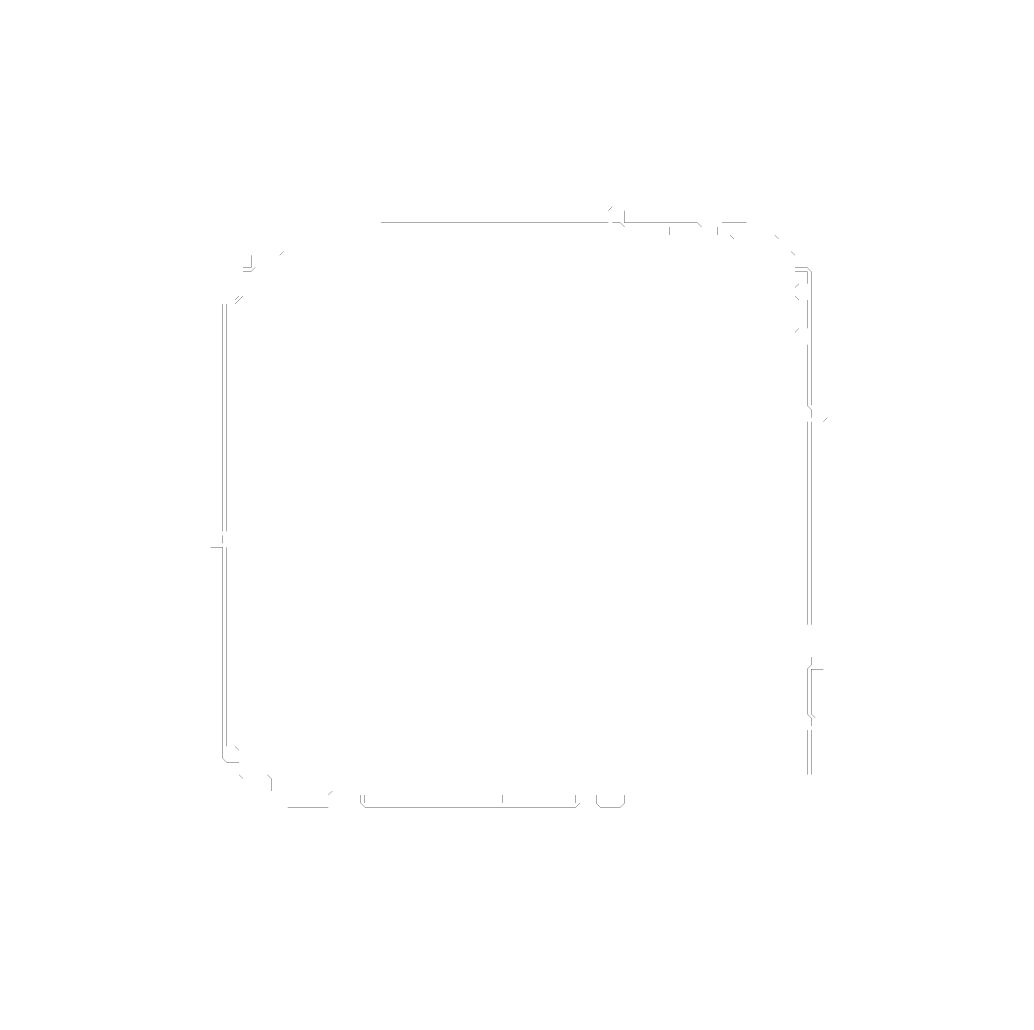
# Model space of a CAD drawing. Header units: metres. Extents: x 135 to 9730, y -4846 to -135.
# Drawn here: x 135 to 4865, y -4846 to -135 of the extents above; entities that cross this region are included whole.
import ezdxf

# ---------------------------------------------------------------- set-up
doc = ezdxf.new("R2010")
doc.units = ezdxf.units.M
doc.layers.add('conductor', color=1, linetype='Continuous')
doc.layers.add('substrate', color=5, linetype='Continuous')

msp = doc.modelspace()

# ---------------------------------------------------------------- linework, layer by layer
at = {"layer": 'conductor', "const_width": 0.5}
msp.add_lwpolyline([(2953.7, -1100.4), (2934.4, -1119.7), (2915.1, -1119.7), (2895.8, -1119.7), (2876.4, -1119.7), (2857.1, -1119.7), (2837.8, -1119.7), (2818.5, -1119.7), (2799.2, -1119.7), (2779.9, -1119.7), (2760.6, -1119.7), (2741.3, -1119.7), (2722, -1119.7), (2702.7, -1119.7), (2683.4, -1119.7), (2664.1, -1119.7), (2644.8, -1119.7), (2625.5, -1119.7), (2606.2, -1119.7), (2586.9, -1119.7), (2567.6, -1119.7), (2548.3, -1119.7), (2529, -1119.7), (2509.7, -1119.7), (2490.3, -1119.7), (2471, -1119.7), (2451.7, -1119.7), (2432.4, -1119.7), (2413.1, -1119.7), (2393.8, -1119.7), (2374.5, -1119.7), (2355.2, -1119.7), (2335.9, -1119.7), (2316.6, -1119.7), (2297.3, -1119.7), (2278, -1119.7), (2258.7, -1119.7), (2239.4, -1119.7), (2220.1, -1119.7), (2200.8, -1119.7), (2181.5, -1119.7), (2162.2, -1119.7), (2142.9, -1119.7), (2123.6, -1119.7), (2104.2, -1119.7), (2084.9, -1119.7), (2065.6, -1119.7), (2046.3, -1119.7), (2027, -1119.7), (2007.7, -1119.7), (1988.4, -1119.7), (1969.1, -1119.7), (1949.8, -1119.7), (1930.5, -1119.7), (1911.2, -1119.7), (1911.2, -1139), (1911.2, -1158.3), (1891.9, -1177.6), (1872.6, -1177.6), (1853.3, -1177.6), (1834, -1177.6), (1814.7, -1177.6), (1795.4, -1177.6), (1776.1, -1177.6), (1756.8, -1177.6), (1737.5, -1177.6), (1718.1, -1177.6), (1698.8, -1177.6), (1679.5, -1177.6), (1660.2, -1177.6), (1640.9, -1177.6), (1621.6, -1177.6), (1602.3, -1177.6), (1583, -1177.6), (1563.7, -1177.6), (1544.4, -1177.6), (1525.1, -1177.6), (1505.8, -1177.6), (1486.5, -1177.6), (1467.2, -1177.6), (1447.9, -1177.6), (1428.6, -1177.6), (1409.3, -1177.6), (1390, -1177.6), (1390, -1196.9), (1390, -1216.2), (1390, -1235.5), (1370.7, -1254.8), (1351.4, -1254.8), (1332, -1254.8), (1312.7, -1254.8), (1293.4, -1254.8), (1274.1, -1254.8), (1254.8, -1254.8), (1254.8, -1274.1), (1254.8, -1293.4), (1254.8, -1312.7), (1235.5, -1332), (1216.2, -1332), (1196.9, -1332), (1196.9, -1351.4), (1196.9, -1370.7), (1196.9, -1390), (1196.9, -1409.3), (1196.9, -1428.6), (1196.9, -1447.9), (1177.6, -1467.2), (1158.3, -1486.5), (1139, -1486.5), (1119.7, -1486.5), (1119.7, -1505.8), (1119.7, -1525.1), (1119.7, -1544.4), (1119.7, -1563.7), (1119.7, -1583), (1119.7, -1602.3), (1119.7, -1621.6), (1119.7, -1640.9), (1119.7, -1660.2), (1119.7, -1679.5), (1119.7, -1698.8), (1119.7, -1718.1), (1119.7, -1737.5), (1119.7, -1756.8), (1119.7, -1776.1), (1119.7, -1795.4), (1119.7, -1814.7), (1119.7, -1834), (1119.7, -1853.3), (1119.7, -1872.6), (1119.7, -1891.9), (1119.7, -1911.2), (1119.7, -1930.5), (1119.7, -1949.8), (1119.7, -1969.1), (1119.7, -1988.4), (1119.7, -2007.7), (1119.7, -2027), (1119.7, -2046.3), (1119.7, -2065.6), (1119.7, -2084.9), (1119.7, -2104.2), (1119.7, -2123.6), (1119.7, -2142.9), (1119.7, -2162.2), (1119.7, -2181.5), (1119.7, -2200.8), (1119.7, -2220.1), (1119.7, -2239.4), (1119.7, -2258.7), (1119.7, -2278), (1119.7, -2297.3), (1119.7, -2316.6), (1119.7, -2335.9), (1119.7, -2355.2), (1119.7, -2374.5), (1119.7, -2393.8), (1119.7, -2413.1), (1119.7, -2432.4), (1119.7, -2451.7), (1119.7, -2471), (1119.7, -2490.3), (1119.7, -2509.7), (1119.7, -2529), (1119.7, -2548.3), (1119.7, -2567.6), (1100.4, -2586.9), (1100.4, -2606.2), (1100.4, -2625.5), (1119.7, -2644.8), (1119.7, -2664.1), (1119.7, -2683.4), (1119.7, -2702.7), (1119.7, -2722), (1119.7, -2741.3), (1119.7, -2760.6), (1119.7, -2779.9), (1119.7, -2799.2), (1119.7, -2818.5), (1119.7, -2837.8), (1119.7, -2857.1), (1119.7, -2876.4), (1119.7, -2895.8), (1119.7, -2915.1), (1119.7, -2934.4), (1119.7, -2953.7), (1119.7, -2973), (1119.7, -2992.3), (1119.7, -3011.6), (1119.7, -3030.9), (1119.7, -3050.2), (1119.7, -3069.5), (1119.7, -3088.8), (1119.7, -3108.1), (1119.7, -3127.4), (1119.7, -3146.7), (1119.7, -3166), (1119.7, -3185.3), (1119.7, -3204.6), (1119.7, -3223.9), (1119.7, -3243.2), (1119.7, -3262.5), (1119.7, -3281.9), (1119.7, -3301.2), (1119.7, -3320.5), (1119.7, -3339.8), (1119.7, -3359.1), (1119.7, -3378.4), (1119.7, -3397.7), (1119.7, -3417), (1119.7, -3436.3), (1119.7, -3455.6), (1119.7, -3474.9), (1119.7, -3494.2), (1119.7, -3513.5), (1119.7, -3532.8), (1119.7, -3552.1), (1119.7, -3571.4), (1119.7, -3590.7), (1139, -3590.7), (1158.3, -3590.7), (1177.6, -3610), (1177.6, -3629.3), (1177.6, -3648.6), (1196.9, -3668), (1196.9, -3687.3), (1196.9, -3706.6), (1196.9, -3725.9), (1216.2, -3725.9), (1235.5, -3725.9), (1254.8, -3725.9), (1274.1, -3725.9), (1293.4, -3725.9), (1312.7, -3725.9), (1332, -3745.2), (1332, -3764.5), (1332, -3783.8), (1332, -3803.1), (1351.4, -3803.1), (1370.7, -3803.1), (1390, -3803.1), (1409.3, -3803.1), (1428.6, -3803.1), (1447.9, -3803.1), (1467.2, -3822.4), (1467.2, -3841.7), (1467.2, -3861), (1486.5, -3861), (1505.8, -3861), (1525.1, -3861), (1544.4, -3861), (1563.7, -3861), (1583, -3861), (1602.3, -3861), (1602.3, -3841.7), (1602.3, -3822.4), (1621.6, -3803.1), (1640.9, -3803.1), (1660.2, -3803.1), (1679.5, -3803.1), (1698.8, -3803.1), (1718.1, -3803.1), (1737.5, -3803.1), (1756.8, -3803.1), (1776.1, -3822.4), (1776.1, -3841.7), (1776.1, -3861), (1795.4, -3861), (1814.7, -3861), (1834, -3861), (1853.3, -3861), (1872.6, -3861), (1891.9, -3861), (1911.2, -3861), (1930.5, -3861), (1949.8, -3861), (1969.1, -3861), (1988.4, -3861), (2007.7, -3861), (2027, -3861), (2046.3, -3861), (2065.6, -3861), (2084.9, -3861), (2104.2, -3861), (2123.6, -3861), (2142.9, -3861), (2162.2, -3861), (2181.5, -3861), (2200.8, -3861), (2200.8, -3841.7), (2200.8, -3822.4), (2220.1, -3803.1), (2239.4, -3803.1), (2258.7, -3803.1), (2278, -3803.1), (2297.3, -3803.1), (2316.6, -3803.1), (2335.9, -3803.1), (2355.2, -3803.1), (2374.5, -3803.1), (2393.8, -3803.1), (2413.1, -3803.1), (2432.4, -3822.4), (2432.4, -3841.7), (2432.4, -3861), (2451.7, -3861), (2471, -3861), (2490.3, -3861), (2509.7, -3861), (2529, -3861), (2548.3, -3861), (2567.6, -3861), (2586.9, -3861), (2606.2, -3861), (2625.5, -3861), (2644.8, -3861), (2664.1, -3861), (2683.4, -3861), (2702.7, -3861), (2722, -3861), (2741.3, -3861), (2760.6, -3861), (2779.9, -3861), (2779.9, -3841.7), (2779.9, -3822.4), (2799.2, -3803.1), (2818.5, -3803.1), (2837.8, -3803.1), (2857.1, -3803.1), (2876.4, -3803.1), (2895.8, -3803.1), (2915.1, -3803.1), (2934.4, -3803.1), (2953.7, -3803.1), (2973, -3803.1), (2992.3, -3803.1), (3011.6, -3803.1), (3030.9, -3803.1), (3050.2, -3803.1), (3069.5, -3803.1), (3088.8, -3803.1), (3108.1, -3803.1), (3127.4, -3803.1), (3146.7, -3803.1), (3166, -3803.1), (3185.3, -3803.1), (3204.6, -3803.1), (3223.9, -3803.1), (3243.2, -3803.1), (3262.5, -3803.1), (3281.9, -3803.1), (3301.2, -3803.1), (3320.5, -3803.1), (3339.8, -3803.1), (3359.1, -3803.1), (3378.4, -3803.1), (3397.7, -3803.1), (3417, -3803.1), (3436.3, -3803.1), (3455.6, -3803.1), (3474.9, -3803.1), (3494.2, -3803.1), (3513.5, -3803.1), (3532.8, -3803.1), (3552.1, -3803.1), (3571.4, -3803.1), (3590.7, -3803.1), (3610, -3803.1), (3629.3, -3803.1), (3648.6, -3803.1), (3668, -3803.1), (3687.3, -3803.1), (3706.6, -3803.1), (3725.9, -3803.1), (3745.2, -3803.1), (3745.2, -3783.8), (3745.2, -3764.5), (3745.2, -3745.2), (3764.5, -3725.9), (3783.8, -3725.9), (3803.1, -3725.9), (3822.4, -3725.9), (3841.7, -3725.9), (3861, -3725.9), (3880.3, -3725.9), (3880.3, -3706.6), (3880.3, -3687.3), (3880.3, -3668), (3880.3, -3648.6), (3880.3, -3629.3), (3880.3, -3610), (3880.3, -3590.7), (3880.3, -3571.4), (3880.3, -3552.1), (3880.3, -3532.8), (3880.3, -3513.5), (3899.6, -3494.2), (3899.6, -3474.9), (3899.6, -3455.6), (3880.3, -3436.3), (3880.3, -3417), (3880.3, -3397.7), (3880.3, -3378.4), (3880.3, -3359.1), (3880.3, -3339.8), (3880.3, -3320.5), (3880.3, -3301.2), (3880.3, -3281.9), (3880.3, -3262.5), (3880.3, -3243.2), (3880.3, -3223.9), (3899.6, -3204.6), (3899.6, -3185.3), (3899.6, -3166), (3918.9, -3146.7), (3938.2, -3146.7), (3957.5, -3146.7), (3957.5, -3127.4), (3957.5, -3108.1), (3957.5, -3088.8), (3957.5, -3069.5), (3957.5, -3050.2), (3957.5, -3030.9), (3938.2, -3030.9), (3918.9, -3030.9), (3899.6, -3030.9), (3880.3, -3011.6), (3880.3, -2992.3), (3880.3, -2973), (3880.3, -2953.7), (3880.3, -2934.4), (3880.3, -2915.1), (3880.3, -2895.8), (3880.3, -2876.4), (3880.3, -2857.1), (3880.3, -2837.8), (3880.3, -2818.5), (3880.3, -2799.2), (3880.3, -2779.9), (3880.3, -2760.6), (3880.3, -2741.3), (3880.3, -2722), (3880.3, -2702.7), (3880.3, -2683.4), (3880.3, -2664.1), (3880.3, -2644.8), (3880.3, -2625.5), (3880.3, -2606.2), (3880.3, -2586.9), (3880.3, -2567.6), (3880.3, -2548.3), (3880.3, -2529), (3880.3, -2509.7), (3880.3, -2490.3), (3880.3, -2471), (3880.3, -2451.7), (3880.3, -2432.4), (3880.3, -2413.1), (3880.3, -2393.8), (3880.3, -2374.5), (3880.3, -2355.2), (3880.3, -2335.9), (3880.3, -2316.6), (3880.3, -2297.3), (3880.3, -2278), (3880.3, -2258.7), (3880.3, -2239.4), (3880.3, -2220.1), (3880.3, -2200.8), (3880.3, -2181.5), (3880.3, -2162.2), (3880.3, -2142.9), (3880.3, -2123.6), (3880.3, -2104.2), (3880.3, -2084.9), (3880.3, -2065.6), (3880.3, -2046.3), (3899.6, -2027), (3899.6, -2007.7), (3899.6, -1988.4), (3880.3, -1969.1), (3880.3, -1949.8), (3880.3, -1930.5), (3880.3, -1911.2), (3880.3, -1891.9), (3880.3, -1872.6), (3880.3, -1853.3), (3880.3, -1834), (3880.3, -1814.7), (3880.3, -1795.4), (3880.3, -1776.1), (3880.3, -1756.8), (3880.3, -1737.5), (3880.3, -1718.1), (3880.3, -1698.8), (3880.3, -1679.5), (3861, -1679.5), (3841.7, -1679.5), (3822.4, -1660.2), (3822.4, -1640.9), (3822.4, -1621.6), (3841.7, -1602.3), (3861, -1602.3), (3880.3, -1602.3), (3880.3, -1583), (3880.3, -1563.7), (3880.3, -1544.4), (3880.3, -1525.1), (3880.3, -1505.8), (3880.3, -1486.5), (3880.3, -1467.2), (3861, -1467.2), (3841.7, -1467.2), (3822.4, -1447.9), (3822.4, -1428.6), (3822.4, -1409.3), (3841.7, -1390), (3861, -1390), (3880.3, -1390), (3880.3, -1370.7), (3880.3, -1351.4), (3880.3, -1332), (3861, -1332), (3841.7, -1332), (3822.4, -1332), (3803.1, -1312.7), (3803.1, -1293.4), (3803.1, -1274.1), (3803.1, -1254.8), (3783.8, -1254.8), (3764.5, -1254.8), (3745.2, -1254.8), (3725.9, -1235.5), (3725.9, -1216.2), (3725.9, -1196.9), (3725.9, -1177.6), (3706.6, -1177.6), (3687.3, -1177.6), (3668, -1177.6), (3648.6, -1177.6), (3629.3, -1177.6), (3610, -1177.6), (3590.7, -1177.6), (3571.4, -1177.6), (3552.1, -1177.6), (3532.8, -1177.6), (3513.5, -1158.3), (3513.5, -1139), (3513.5, -1119.7), (3494.2, -1119.7), (3474.9, -1119.7), (3474.9, -1139), (3474.9, -1158.3), (3455.6, -1177.6), (3436.3, -1177.6), (3417, -1177.6), (3397.7, -1177.6), (3378.4, -1177.6), (3359.1, -1177.6), (3339.8, -1177.6), (3320.5, -1177.6), (3301.2, -1177.6), (3281.9, -1177.6), (3262.5, -1177.6), (3243.2, -1177.6), (3223.9, -1158.3), (3223.9, -1139), (3223.9, -1119.7), (3204.6, -1119.7), (3185.3, -1119.7), (3166, -1119.7), (3146.7, -1119.7), (3127.4, -1119.7), (3108.1, -1119.7), (3088.8, -1119.7), (3069.5, -1119.7), (3050.2, -1119.7), (3030.9, -1119.7), (3011.6, -1119.7), (2992.3, -1100.4), (2973, -1100.4)], close=True, dxfattribs=at)
at = {"layer": 'substrate', "const_width": 0.5}
for points in [[(135.1, -135.1), (135.1, -154.4), (135.1, -173.7), (135.1, -193.1), (135.1, -212.4), (135.1, -231.7), (135.1, -251), (135.1, -270.3), (135.1, -289.6), (135.1, -308.9), (135.1, -328.2), (135.1, -347.5), (135.1, -366.8), (135.1, -386.1), (135.1, -405.4), (135.1, -424.7), (135.1, -444), (135.1, -463.3), (135.1, -482.6), (135.1, -501.9), (135.1, -521.2), (135.1, -540.5), (135.1, -559.8), (135.1, -579.2), (135.1, -598.5), (135.1, -617.8), (135.1, -637.1), (135.1, -656.4), (135.1, -675.7), (135.1, -695), (135.1, -714.3), (135.1, -733.6), (135.1, -752.9), (135.1, -772.2), (135.1, -791.5), (135.1, -810.8), (135.1, -830.1), (135.1, -849.4), (135.1, -868.7), (135.1, -888), (135.1, -907.3), (135.1, -926.6), (135.1, -945.9), (135.1, -965.3), (135.1, -984.6), (135.1, -1003.9), (135.1, -1023.2), (135.1, -1042.5), (135.1, -1061.8), (135.1, -1081.1), (135.1, -1100.4), (135.1, -1119.7), (135.1, -1139), (135.1, -1158.3), (135.1, -1177.6), (135.1, -1196.9), (135.1, -1216.2), (135.1, -1235.5), (135.1, -1254.8), (135.1, -1274.1), (135.1, -1293.4), (135.1, -1312.7), (135.1, -1332), (135.1, -1351.4), (135.1, -1370.7), (135.1, -1390), (135.1, -1409.3), (135.1, -1428.6), (135.1, -1447.9), (135.1, -1467.2), (135.1, -1486.5), (135.1, -1505.8), (135.1, -1525.1), (135.1, -1544.4), (135.1, -1563.7), (135.1, -1583), (135.1, -1602.3), (135.1, -1621.6), (135.1, -1640.9), (135.1, -1660.2), (135.1, -1679.5), (135.1, -1698.8), (135.1, -1718.1), (135.1, -1737.5), (135.1, -1756.8), (135.1, -1776.1), (135.1, -1795.4), (135.1, -1814.7), (135.1, -1834), (135.1, -1853.3), (135.1, -1872.6), (135.1, -1891.9), (135.1, -1911.2), (135.1, -1930.5), (135.1, -1949.8), (135.1, -1969.1), (135.1, -1988.4), (135.1, -2007.7), (135.1, -2027), (135.1, -2046.3), (135.1, -2065.6), (135.1, -2084.9), (135.1, -2104.2), (135.1, -2123.6), (135.1, -2142.9), (135.1, -2162.2), (135.1, -2181.5), (135.1, -2200.8), (135.1, -2220.1), (135.1, -2239.4), (135.1, -2258.7), (135.1, -2278), (135.1, -2297.3), (135.1, -2316.6), (135.1, -2335.9), (135.1, -2355.2), (135.1, -2374.5), (135.1, -2393.8), (135.1, -2413.1), (135.1, -2432.4), (135.1, -2451.7), (135.1, -2471), (135.1, -2490.3), (135.1, -2509.7), (135.1, -2529), (135.1, -2548.3), (135.1, -2567.6), (135.1, -2586.9), (135.1, -2606.2), (135.1, -2625.5), (135.1, -2644.8), (135.1, -2664.1), (135.1, -2683.4), (135.1, -2702.7), (135.1, -2722), (135.1, -2741.3), (135.1, -2760.6), (135.1, -2779.9), (135.1, -2799.2), (135.1, -2818.5), (135.1, -2837.8), (135.1, -2857.1), (135.1, -2876.4), (135.1, -2895.8), (135.1, -2915.1), (135.1, -2934.4), (135.1, -2953.7), (135.1, -2973), (135.1, -2992.3), (135.1, -3011.6), (135.1, -3030.9), (135.1, -3050.2), (135.1, -3069.5), (135.1, -3088.8), (135.1, -3108.1), (135.1, -3127.4), (135.1, -3146.7), (135.1, -3166), (135.1, -3185.3), (135.1, -3204.6), (135.1, -3223.9), (135.1, -3243.2), (135.1, -3262.5), (135.1, -3281.9), (135.1, -3301.2), (135.1, -3320.5), (135.1, -3339.8), (135.1, -3359.1), (135.1, -3378.4), (135.1, -3397.7), (135.1, -3417), (135.1, -3436.3), (135.1, -3455.6), (135.1, -3474.9), (135.1, -3494.2), (135.1, -3513.5), (135.1, -3532.8), (135.1, -3552.1), (135.1, -3571.4), (135.1, -3590.7), (135.1, -3610), (135.1, -3629.3), (135.1, -3648.6), (135.1, -3668), (135.1, -3687.3), (135.1, -3706.6), (135.1, -3725.9), (135.1, -3745.2), (135.1, -3764.5), (135.1, -3783.8), (135.1, -3803.1), (135.1, -3822.4), (135.1, -3841.7), (135.1, -3861), (135.1, -3880.3), (135.1, -3899.6), (135.1, -3918.9), (135.1, -3938.2), (135.1, -3957.5), (135.1, -3976.8), (135.1, -3996.1), (135.1, -4015.4), (135.1, -4034.7), (135.1, -4054.1), (135.1, -4073.4), (135.1, -4092.7), (135.1, -4112), (135.1, -4131.3), (135.1, -4150.6), (135.1, -4169.9), (135.1, -4189.2), (135.1, -4208.5), (135.1, -4227.8), (135.1, -4247.1), (135.1, -4266.4), (135.1, -4285.7), (135.1, -4305), (135.1, -4324.3), (135.1, -4343.6), (135.1, -4362.9), (135.1, -4382.2), (135.1, -4401.5), (135.1, -4420.8), (135.1, -4440.2), (135.1, -4459.5), (135.1, -4478.8), (135.1, -4498.1), (135.1, -4517.4), (135.1, -4536.7), (135.1, -4556), (135.1, -4575.3), (135.1, -4594.6), (135.1, -4613.9), (135.1, -4633.2), (135.1, -4652.5), (135.1, -4671.8), (135.1, -4691.1), (135.1, -4710.4), (135.1, -4729.7), (135.1, -4749), (135.1, -4768.3), (135.1, -4787.6), (135.1, -4806.9), (135.1, -4826.3), (135.1, -4845.6), (154.4, -4845.6), (173.7, -4845.6), (193.1, -4845.6), (212.4, -4845.6), (231.7, -4845.6), (251, -4845.6), (270.3, -4845.6), (289.6, -4845.6), (308.9, -4845.6), (328.2, -4845.6), (347.5, -4845.6), (366.8, -4845.6), (386.1, -4845.6), (405.4, -4845.6), (424.7, -4845.6), (444, -4845.6), (463.3, -4845.6), (482.6, -4845.6), (501.9, -4845.6), (521.2, -4845.6), (540.5, -4845.6), (559.8, -4845.6), (579.2, -4845.6), (598.5, -4845.6), (617.8, -4845.6), (637.1, -4845.6), (656.4, -4845.6), (675.7, -4845.6), (695, -4845.6), (714.3, -4845.6), (733.6, -4845.6), (752.9, -4845.6), (772.2, -4845.6), (791.5, -4845.6), (810.8, -4845.6), (830.1, -4845.6), (849.4, -4845.6), (868.7, -4845.6), (888, -4845.6), (907.3, -4845.6), (926.6, -4845.6), (945.9, -4845.6), (965.3, -4845.6), (984.6, -4845.6), (1003.9, -4845.6), (1023.2, -4845.6), (1042.5, -4845.6), (1061.8, -4845.6), (1081.1, -4845.6), (1100.4, -4845.6), (1119.7, -4845.6), (1139, -4845.6), (1158.3, -4845.6), (1177.6, -4845.6), (1196.9, -4845.6), (1216.2, -4845.6), (1235.5, -4845.6), (1254.8, -4845.6), (1274.1, -4845.6), (1293.4, -4845.6), (1312.7, -4845.6), (1332, -4845.6), (1351.4, -4845.6), (1370.7, -4845.6), (1390, -4845.6), (1409.3, -4845.6), (1428.6, -4845.6), (1447.9, -4845.6), (1467.2, -4845.6), (1486.5, -4845.6), (1505.8, -4845.6), (1525.1, -4845.6), (1544.4, -4845.6), (1563.7, -4845.6), (1583, -4845.6), (1602.3, -4845.6), (1621.6, -4845.6), (1640.9, -4845.6), (1660.2, -4845.6), (1679.5, -4845.6), (1698.8, -4845.6), (1718.1, -4845.6), (1737.5, -4845.6), (1756.8, -4845.6), (1776.1, -4845.6), (1795.4, -4845.6), (1814.7, -4845.6), (1834, -4845.6), (1853.3, -4845.6), (1872.6, -4845.6), (1891.9, -4845.6), (1911.2, -4845.6), (1930.5, -4845.6), (1949.8, -4845.6), (1969.1, -4845.6), (1988.4, -4845.6), (2007.7, -4845.6), (2027, -4845.6), (2046.3, -4845.6), (2065.6, -4845.6), (2084.9, -4845.6), (2104.2, -4845.6), (2123.6, -4845.6), (2142.9, -4845.6), (2162.2, -4845.6), (2181.5, -4845.6), (2200.8, -4845.6), (2220.1, -4845.6), (2239.4, -4845.6), (2258.7, -4845.6), (2278, -4845.6), (2297.3, -4845.6), (2316.6, -4845.6), (2335.9, -4845.6), (2355.2, -4845.6), (2374.5, -4845.6), (2393.8, -4845.6), (2413.1, -4845.6), (2432.4, -4845.6), (2451.7, -4845.6), (2471, -4845.6), (2490.3, -4845.6), (2509.7, -4845.6), (2529, -4845.6), (2548.3, -4845.6), (2567.6, -4845.6), (2586.9, -4845.6), (2606.2, -4845.6), (2625.5, -4845.6), (2644.8, -4845.6), (2664.1, -4845.6), (2683.4, -4845.6), (2702.7, -4845.6), (2722, -4845.6), (2741.3, -4845.6), (2760.6, -4845.6), (2779.9, -4845.6), (2799.2, -4845.6), (2818.5, -4845.6), (2837.8, -4845.6), (2857.1, -4845.6), (2876.4, -4845.6), (2895.8, -4845.6), (2915.1, -4845.6), (2934.4, -4845.6), (2953.7, -4845.6), (2973, -4845.6), (2992.3, -4845.6), (3011.6, -4845.6), (3030.9, -4845.6), (3050.2, -4845.6), (3069.5, -4845.6), (3088.8, -4845.6), (3108.1, -4845.6), (3127.4, -4845.6), (3146.7, -4845.6), (3166, -4845.6), (3185.3, -4845.6), (3204.6, -4845.6), (3223.9, -4845.6), (3243.2, -4845.6), (3262.5, -4845.6), (3281.9, -4845.6), (3301.2, -4845.6), (3320.5, -4845.6), (3339.8, -4845.6), (3359.1, -4845.6), (3378.4, -4845.6), (3397.7, -4845.6), (3417, -4845.6), (3436.3, -4845.6), (3455.6, -4845.6), (3474.9, -4845.6), (3494.2, -4845.6), (3513.5, -4845.6), (3532.8, -4845.6), (3552.1, -4845.6), (3571.4, -4845.6), (3590.7, -4845.6), (3610, -4845.6), (3629.3, -4845.6), (3648.6, -4845.6), (3668, -4845.6), (3687.3, -4845.6), (3706.6, -4845.6), (3725.9, -4845.6), (3745.2, -4845.6), (3764.5, -4845.6), (3783.8, -4845.6), (3803.1, -4845.6), (3822.4, -4845.6), (3841.7, -4845.6), (3861, -4845.6), (3880.3, -4845.6), (3899.6, -4845.6), (3918.9, -4845.6), (3938.2, -4845.6), (3957.5, -4845.6), (3976.8, -4845.6), (3996.1, -4845.6), (4015.4, -4845.6), (4034.7, -4845.6), (4054.1, -4845.6), (4073.4, -4845.6), (4092.7, -4845.6), (4112, -4845.6), (4131.3, -4845.6), (4150.6, -4845.6), (4169.9, -4845.6), (4189.2, -4845.6), (4208.5, -4845.6), (4227.8, -4845.6), (4247.1, -4845.6), (4266.4, -4845.6), (4285.7, -4845.6), (4305, -4845.6), (4324.3, -4845.6), (4343.6, -4845.6), (4362.9, -4845.6), (4382.2, -4845.6), (4401.5, -4845.6), (4420.8, -4845.6), (4440.2, -4845.6), (4459.5, -4845.6), (4478.8, -4845.6), (4498.1, -4845.6), (4517.4, -4845.6), (4536.7, -4845.6), (4556, -4845.6), (4575.3, -4845.6), (4594.6, -4845.6), (4613.9, -4845.6), (4633.2, -4845.6), (4652.5, -4845.6), (4671.8, -4845.6), (4691.1, -4845.6), (4710.4, -4845.6), (4729.7, -4845.6), (4749, -4845.6), (4768.3, -4845.6), (4787.6, -4845.6), (4806.9, -4845.6), (4826.3, -4845.6), (4845.6, -4845.6), (4864.9, -4845.6), (4864.9, -4826.3), (4864.9, -4806.9), (4864.9, -4787.6), (4864.9, -4768.3), (4864.9, -4749), (4864.9, -4729.7), (4864.9, -4710.4), (4864.9, -4691.1), (4864.9, -4671.8), (4864.9, -4652.5), (4864.9, -4633.2), (4864.9, -4613.9), (4864.9, -4594.6), (4864.9, -4575.3), (4864.9, -4556), (4864.9, -4536.7), (4864.9, -4517.4), (4864.9, -4498.1), (4864.9, -4478.8), (4864.9, -4459.5), (4864.9, -4440.2), (4864.9, -4420.8), (4864.9, -4401.5), (4864.9, -4382.2), (4864.9, -4362.9), (4864.9, -4343.6), (4864.9, -4324.3), (4864.9, -4305), (4864.9, -4285.7), (4864.9, -4266.4), (4864.9, -4247.1), (4864.9, -4227.8), (4864.9, -4208.5), (4864.9, -4189.2), (4864.9, -4169.9), (4864.9, -4150.6), (4864.9, -4131.3), (4864.9, -4112), (4864.9, -4092.7), (4864.9, -4073.4), (4864.9, -4054.1), (4864.9, -4034.7), (4864.9, -4015.4), (4864.9, -3996.1), (4864.9, -3976.8), (4864.9, -3957.5), (4864.9, -3938.2), (4864.9, -3918.9), (4864.9, -3899.6), (4864.9, -3880.3), (4864.9, -3861), (4864.9, -3841.7), (4864.9, -3822.4), (4864.9, -3803.1), (4864.9, -3783.8), (4864.9, -3764.5), (4864.9, -3745.2), (4864.9, -3725.9), (4864.9, -3706.6), (4864.9, -3687.3), (4864.9, -3668), (4864.9, -3648.6), (4864.9, -3629.3), (4864.9, -3610), (4864.9, -3590.7), (4864.9, -3571.4), (4864.9, -3552.1), (4864.9, -3532.8), (4864.9, -3513.5), (4864.9, -3494.2), (4864.9, -3474.9), (4864.9, -3455.6), (4864.9, -3436.3), (4864.9, -3417), (4864.9, -3397.7), (4864.9, -3378.4), (4864.9, -3359.1), (4864.9, -3339.8), (4864.9, -3320.5), (4864.9, -3301.2), (4864.9, -3281.9), (4864.9, -3262.5), (4864.9, -3243.2), (4864.9, -3223.9), (4864.9, -3204.6), (4864.9, -3185.3), (4864.9, -3166), (4864.9, -3146.7), (4864.9, -3127.4), (4864.9, -3108.1), (4864.9, -3088.8), (4864.9, -3069.5), (4864.9, -3050.2), (4864.9, -3030.9), (4864.9, -3011.6), (4864.9, -2992.3), (4864.9, -2973), (4864.9, -2953.7), (4864.9, -2934.4), (4864.9, -2915.1), (4864.9, -2895.8), (4864.9, -2876.4), (4864.9, -2857.1), (4864.9, -2837.8), (4864.9, -2818.5), (4864.9, -2799.2), (4864.9, -2779.9), (4864.9, -2760.6), (4864.9, -2741.3), (4864.9, -2722), (4864.9, -2702.7), (4864.9, -2683.4), (4864.9, -2664.1), (4864.9, -2644.8), (4864.9, -2625.5), (4864.9, -2606.2), (4864.9, -2586.9), (4864.9, -2567.6), (4864.9, -2548.3), (4864.9, -2529), (4864.9, -2509.7), (4864.9, -2490.3), (4864.9, -2471), (4864.9, -2451.7), (4864.9, -2432.4), (4864.9, -2413.1), (4864.9, -2393.8), (4864.9, -2374.5), (4864.9, -2355.2), (4864.9, -2335.9), (4864.9, -2316.6), (4864.9, -2297.3), (4864.9, -2278), (4864.9, -2258.7), (4864.9, -2239.4), (4864.9, -2220.1), (4864.9, -2200.8), (4864.9, -2181.5), (4864.9, -2162.2), (4864.9, -2142.9), (4864.9, -2123.6), (4864.9, -2104.2), (4864.9, -2084.9), (4864.9, -2065.6), (4864.9, -2046.3), (4864.9, -2027), (4864.9, -2007.7), (4864.9, -1988.4), (4864.9, -1969.1), (4864.9, -1949.8), (4864.9, -1930.5), (4864.9, -1911.2), (4864.9, -1891.9), (4864.9, -1872.6), (4864.9, -1853.3), (4864.9, -1834), (4864.9, -1814.7), (4864.9, -1795.4), (4864.9, -1776.1), (4864.9, -1756.8), (4864.9, -1737.5), (4864.9, -1718.1), (4864.9, -1698.8), (4864.9, -1679.5), (4864.9, -1660.2), (4864.9, -1640.9), (4864.9, -1621.6), (4864.9, -1602.3), (4864.9, -1583), (4864.9, -1563.7), (4864.9, -1544.4), (4864.9, -1525.1), (4864.9, -1505.8), (4864.9, -1486.5), (4864.9, -1467.2), (4864.9, -1447.9), (4864.9, -1428.6), (4864.9, -1409.3), (4864.9, -1390), (4864.9, -1370.7), (4864.9, -1351.4), (4864.9, -1332), (4864.9, -1312.7), (4864.9, -1293.4), (4864.9, -1274.1), (4864.9, -1254.8), (4864.9, -1235.5), (4864.9, -1216.2), (4864.9, -1196.9), (4864.9, -1177.6), (4864.9, -1158.3), (4864.9, -1139), (4864.9, -1119.7), (4864.9, -1100.4), (4864.9, -1081.1), (4864.9, -1061.8), (4864.9, -1042.5), (4864.9, -1023.2), (4864.9, -1003.9), (4864.9, -984.6), (4864.9, -965.3), (4864.9, -945.9), (4864.9, -926.6), (4864.9, -907.3), (4864.9, -888), (4864.9, -868.7), (4864.9, -849.4), (4864.9, -830.1), (4864.9, -810.8), (4864.9, -791.5), (4864.9, -772.2), (4864.9, -752.9), (4864.9, -733.6), (4864.9, -714.3), (4864.9, -695), (4864.9, -675.7), (4864.9, -656.4), (4864.9, -637.1), (4864.9, -617.8), (4864.9, -598.5), (4864.9, -579.2), (4864.9, -559.8), (4864.9, -540.5), (4864.9, -521.2), (4864.9, -501.9), (4864.9, -482.6), (4864.9, -463.3), (4864.9, -444), (4864.9, -424.7), (4864.9, -405.4), (4864.9, -386.1), (4864.9, -366.8), (4864.9, -347.5), (4864.9, -328.2), (4864.9, -308.9), (4864.9, -289.6), (4864.9, -270.3), (4864.9, -251), (4864.9, -231.7), (4864.9, -212.4), (4864.9, -193.1), (4864.9, -173.7), (4864.9, -154.4), (4864.9, -135.1), (4845.6, -135.1), (4826.3, -135.1), (4806.9, -135.1), (4787.6, -135.1), (4768.3, -135.1), (4749, -135.1), (4729.7, -135.1), (4710.4, -135.1), (4691.1, -135.1), (4671.8, -135.1), (4652.5, -135.1), (4633.2, -135.1), (4613.9, -135.1), (4594.6, -135.1), (4575.3, -135.1), (4556, -135.1), (4536.7, -135.1), (4517.4, -135.1), (4498.1, -135.1), (4478.8, -135.1), (4459.5, -135.1), (4440.2, -135.1), (4420.8, -135.1), (4401.5, -135.1), (4382.2, -135.1), (4362.9, -135.1), (4343.6, -135.1), (4324.3, -135.1), (4305, -135.1), (4285.7, -135.1), (4266.4, -135.1), (4247.1, -135.1), (4227.8, -135.1), (4208.5, -135.1), (4189.2, -135.1), (4169.9, -135.1), (4150.6, -135.1), (4131.3, -135.1), (4112, -135.1), (4092.7, -135.1), (4073.4, -135.1), (4054.1, -135.1), (4034.7, -135.1), (4015.4, -135.1), (3996.1, -135.1), (3976.8, -135.1), (3957.5, -135.1), (3938.2, -135.1), (3918.9, -135.1), (3899.6, -135.1), (3880.3, -135.1), (3861, -135.1), (3841.7, -135.1), (3822.4, -135.1), (3803.1, -135.1), (3783.8, -135.1), (3764.5, -135.1), (3745.2, -135.1), (3725.9, -135.1), (3706.6, -135.1), (3687.3, -135.1), (3668, -135.1), (3648.6, -135.1), (3629.3, -135.1), (3610, -135.1), (3590.7, -135.1), (3571.4, -135.1), (3552.1, -135.1), (3532.8, -135.1), (3513.5, -135.1), (3494.2, -135.1), (3474.9, -135.1), (3455.6, -135.1), (3436.3, -135.1), (3417, -135.1), (3397.7, -135.1), (3378.4, -135.1), (3359.1, -135.1), (3339.8, -135.1), (3320.5, -135.1), (3301.2, -135.1), (3281.9, -135.1), (3262.5, -135.1), (3243.2, -135.1), (3223.9, -135.1), (3204.6, -135.1), (3185.3, -135.1), (3166, -135.1), (3146.7, -135.1), (3127.4, -135.1), (3108.1, -135.1), (3088.8, -135.1), (3069.5, -135.1), (3050.2, -135.1), (3030.9, -135.1), (3011.6, -135.1), (2992.3, -135.1), (2973, -135.1), (2953.7, -135.1), (2934.4, -135.1), (2915.1, -135.1), (2895.8, -135.1), (2876.4, -135.1), (2857.1, -135.1), (2837.8, -135.1), (2818.5, -135.1), (2799.2, -135.1), (2779.9, -135.1), (2760.6, -135.1), (2741.3, -135.1), (2722, -135.1), (2702.7, -135.1), (2683.4, -135.1), (2664.1, -135.1), (2644.8, -135.1), (2625.5, -135.1), (2606.2, -135.1), (2586.9, -135.1), (2567.6, -135.1), (2548.3, -135.1), (2529, -135.1), (2509.7, -135.1), (2490.3, -135.1), (2471, -135.1), (2451.7, -135.1), (2432.4, -135.1), (2413.1, -135.1), (2393.8, -135.1), (2374.5, -135.1), (2355.2, -135.1), (2335.9, -135.1), (2316.6, -135.1), (2297.3, -135.1), (2278, -135.1), (2258.7, -135.1), (2239.4, -135.1), (2220.1, -135.1), (2200.8, -135.1), (2181.5, -135.1), (2162.2, -135.1), (2142.9, -135.1), (2123.6, -135.1), (2104.2, -135.1), (2084.9, -135.1), (2065.6, -135.1), (2046.3, -135.1), (2027, -135.1), (2007.7, -135.1), (1988.4, -135.1), (1969.1, -135.1), (1949.8, -135.1), (1930.5, -135.1), (1911.2, -135.1), (1891.9, -135.1), (1872.6, -135.1), (1853.3, -135.1), (1834, -135.1), (1814.7, -135.1), (1795.4, -135.1), (1776.1, -135.1), (1756.8, -135.1), (1737.5, -135.1), (1718.1, -135.1), (1698.8, -135.1), (1679.5, -135.1), (1660.2, -135.1), (1640.9, -135.1), (1621.6, -135.1), (1602.3, -135.1), (1583, -135.1), (1563.7, -135.1), (1544.4, -135.1), (1525.1, -135.1), (1505.8, -135.1), (1486.5, -135.1), (1467.2, -135.1), (1447.9, -135.1), (1428.6, -135.1), (1409.3, -135.1), (1390, -135.1), (1370.7, -135.1), (1351.4, -135.1), (1332, -135.1), (1312.7, -135.1), (1293.4, -135.1), (1274.1, -135.1), (1254.8, -135.1), (1235.5, -135.1), (1216.2, -135.1), (1196.9, -135.1), (1177.6, -135.1), (1158.3, -135.1), (1139, -135.1), (1119.7, -135.1), (1100.4, -135.1), (1081.1, -135.1), (1061.8, -135.1), (1042.5, -135.1), (1023.2, -135.1), (1003.9, -135.1), (984.6, -135.1), (965.3, -135.1), (945.9, -135.1), (926.6, -135.1), (907.3, -135.1), (888, -135.1), (868.7, -135.1), (849.4, -135.1), (830.1, -135.1), (810.8, -135.1), (791.5, -135.1), (772.2, -135.1), (752.9, -135.1), (733.6, -135.1), (714.3, -135.1), (695, -135.1), (675.7, -135.1), (656.4, -135.1), (637.1, -135.1), (617.8, -135.1), (598.5, -135.1), (579.2, -135.1), (559.8, -135.1), (540.5, -135.1), (521.2, -135.1), (501.9, -135.1), (482.6, -135.1), (463.3, -135.1), (444, -135.1), (424.7, -135.1), (405.4, -135.1), (386.1, -135.1), (366.8, -135.1), (347.5, -135.1), (328.2, -135.1), (308.9, -135.1), (289.6, -135.1), (270.3, -135.1), (251, -135.1), (231.7, -135.1), (212.4, -135.1), (193.1, -135.1), (173.7, -135.1), (154.4, -135.1)], [(2934.4, -1042.5), (2953.7, -1023.2), (2973, -1023.2), (2992.3, -1023.2), (3011.6, -1042.5), (3011.6, -1061.8), (3011.6, -1081.1), (3011.6, -1100.4), (3030.9, -1100.4), (3050.2, -1100.4), (3069.5, -1100.4), (3088.8, -1100.4), (3108.1, -1100.4), (3127.4, -1100.4), (3146.7, -1100.4), (3166, -1100.4), (3185.3, -1100.4), (3204.6, -1100.4), (3223.9, -1100.4), (3243.2, -1100.4), (3262.5, -1100.4), (3281.9, -1100.4), (3301.2, -1100.4), (3320.5, -1100.4), (3339.8, -1100.4), (3359.1, -1100.4), (3378.4, -1119.7), (3378.4, -1139), (3378.4, -1158.3), (3397.7, -1158.3), (3417, -1158.3), (3436.3, -1158.3), (3455.6, -1158.3), (3455.6, -1139), (3455.6, -1119.7), (3474.9, -1100.4), (3494.2, -1100.4), (3513.5, -1100.4), (3532.8, -1100.4), (3552.1, -1100.4), (3571.4, -1100.4), (3590.7, -1100.4), (3610, -1119.7), (3610, -1139), (3610, -1158.3), (3629.3, -1158.3), (3648.6, -1158.3), (3668, -1158.3), (3687.3, -1158.3), (3706.6, -1158.3), (3725.9, -1158.3), (3745.2, -1177.6), (3745.2, -1196.9), (3745.2, -1216.2), (3745.2, -1235.5), (3764.5, -1235.5), (3783.8, -1235.5), (3803.1, -1235.5), (3822.4, -1254.8), (3822.4, -1274.1), (3822.4, -1293.4), (3822.4, -1312.7), (3841.7, -1312.7), (3861, -1312.7), (3880.3, -1312.7), (3899.6, -1332), (3899.6, -1351.4), (3899.6, -1370.7), (3899.6, -1390), (3899.6, -1409.3), (3899.6, -1428.6), (3899.6, -1447.9), (3899.6, -1467.2), (3899.6, -1486.5), (3899.6, -1505.8), (3899.6, -1525.1), (3899.6, -1544.4), (3899.6, -1563.7), (3899.6, -1583), (3899.6, -1602.3), (3899.6, -1621.6), (3899.6, -1640.9), (3899.6, -1660.2), (3899.6, -1679.5), (3899.6, -1698.8), (3899.6, -1718.1), (3899.6, -1737.5), (3899.6, -1756.8), (3899.6, -1776.1), (3899.6, -1795.4), (3899.6, -1814.7), (3899.6, -1834), (3899.6, -1853.3), (3899.6, -1872.6), (3899.6, -1891.9), (3899.6, -1911.2), (3899.6, -1930.5), (3899.6, -1949.8), (3899.6, -1969.1), (3918.9, -1969.1), (3938.2, -1969.1), (3957.5, -1969.1), (3976.8, -1988.4), (3976.8, -2007.7), (3976.8, -2027), (3957.5, -2046.3), (3938.2, -2046.3), (3918.9, -2046.3), (3899.6, -2046.3), (3899.6, -2065.6), (3899.6, -2084.9), (3899.6, -2104.2), (3899.6, -2123.6), (3899.6, -2142.9), (3899.6, -2162.2), (3899.6, -2181.5), (3899.6, -2200.8), (3899.6, -2220.1), (3899.6, -2239.4), (3899.6, -2258.7), (3899.6, -2278), (3899.6, -2297.3), (3899.6, -2316.6), (3899.6, -2335.9), (3899.6, -2355.2), (3899.6, -2374.5), (3899.6, -2393.8), (3899.6, -2413.1), (3899.6, -2432.4), (3899.6, -2451.7), (3899.6, -2471), (3899.6, -2490.3), (3899.6, -2509.7), (3899.6, -2529), (3899.6, -2548.3), (3899.6, -2567.6), (3899.6, -2586.9), (3899.6, -2606.2), (3899.6, -2625.5), (3899.6, -2644.8), (3899.6, -2664.1), (3899.6, -2683.4), (3899.6, -2702.7), (3899.6, -2722), (3899.6, -2741.3), (3899.6, -2760.6), (3899.6, -2779.9), (3899.6, -2799.2), (3899.6, -2818.5), (3899.6, -2837.8), (3899.6, -2857.1), (3899.6, -2876.4), (3899.6, -2895.8), (3899.6, -2915.1), (3899.6, -2934.4), (3899.6, -2953.7), (3899.6, -2973), (3899.6, -2992.3), (3899.6, -3011.6), (3918.9, -3011.6), (3938.2, -3011.6), (3957.5, -3011.6), (3976.8, -3030.9), (3976.8, -3050.2), (3976.8, -3069.5), (3976.8, -3088.8), (3976.8, -3108.1), (3976.8, -3127.4), (3976.8, -3146.7), (3976.8, -3166), (3976.8, -3185.3), (3976.8, -3204.6), (3957.5, -3223.9), (3938.2, -3223.9), (3918.9, -3223.9), (3899.6, -3223.9), (3899.6, -3243.2), (3899.6, -3262.5), (3899.6, -3281.9), (3899.6, -3301.2), (3899.6, -3320.5), (3899.6, -3339.8), (3899.6, -3359.1), (3899.6, -3378.4), (3899.6, -3397.7), (3899.6, -3417), (3899.6, -3436.3), (3918.9, -3455.6), (3938.2, -3455.6), (3957.5, -3455.6), (3976.8, -3474.9), (3976.8, -3494.2), (3957.5, -3513.5), (3938.2, -3513.5), (3918.9, -3513.5), (3899.6, -3513.5), (3899.6, -3532.8), (3899.6, -3552.1), (3899.6, -3571.4), (3899.6, -3590.7), (3899.6, -3610), (3899.6, -3629.3), (3899.6, -3648.6), (3899.6, -3668), (3899.6, -3687.3), (3899.6, -3706.6), (3899.6, -3725.9), (3880.3, -3745.2), (3861, -3745.2), (3841.7, -3745.2), (3822.4, -3745.2), (3822.4, -3764.5), (3822.4, -3783.8), (3822.4, -3803.1), (3803.1, -3822.4), (3783.8, -3822.4), (3764.5, -3822.4), (3745.2, -3822.4), (3725.9, -3822.4), (3706.6, -3822.4), (3687.3, -3822.4), (3668, -3822.4), (3648.6, -3822.4), (3629.3, -3822.4), (3610, -3822.4), (3590.7, -3822.4), (3571.4, -3822.4), (3552.1, -3822.4), (3532.8, -3822.4), (3513.5, -3822.4), (3494.2, -3822.4), (3474.9, -3822.4), (3455.6, -3822.4), (3436.3, -3822.4), (3417, -3822.4), (3397.7, -3822.4), (3378.4, -3822.4), (3359.1, -3822.4), (3339.8, -3822.4), (3320.5, -3822.4), (3301.2, -3822.4), (3281.9, -3822.4), (3262.5, -3822.4), (3243.2, -3822.4), (3223.9, -3822.4), (3204.6, -3822.4), (3185.3, -3822.4), (3166, -3822.4), (3146.7, -3822.4), (3127.4, -3822.4), (3108.1, -3822.4), (3088.8, -3822.4), (3069.5, -3822.4), (3050.2, -3822.4), (3030.9, -3822.4), (3011.6, -3822.4), (3011.6, -3841.7), (3011.6, -3861), (2992.3, -3880.3), (2973, -3880.3), (2953.7, -3880.3), (2934.4, -3880.3), (2915.1, -3880.3), (2895.8, -3880.3), (2876.4, -3861), (2876.4, -3841.7), (2876.4, -3822.4), (2857.1, -3822.4), (2837.8, -3822.4), (2818.5, -3822.4), (2799.2, -3822.4), (2799.2, -3841.7), (2799.2, -3861), (2779.9, -3880.3), (2760.6, -3880.3), (2741.3, -3880.3), (2722, -3880.3), (2702.7, -3880.3), (2683.4, -3880.3), (2664.1, -3880.3), (2644.8, -3880.3), (2625.5, -3880.3), (2606.2, -3880.3), (2586.9, -3880.3), (2567.6, -3880.3), (2548.3, -3880.3), (2529, -3880.3), (2509.7, -3880.3), (2490.3, -3880.3), (2471, -3880.3), (2451.7, -3880.3), (2432.4, -3880.3), (2413.1, -3880.3), (2393.8, -3880.3), (2374.5, -3880.3), (2355.2, -3880.3), (2335.9, -3880.3), (2316.6, -3880.3), (2297.3, -3880.3), (2278, -3880.3), (2258.7, -3880.3), (2239.4, -3880.3), (2220.1, -3880.3), (2200.8, -3880.3), (2181.5, -3880.3), (2162.2, -3880.3), (2142.9, -3880.3), (2123.6, -3880.3), (2104.2, -3880.3), (2084.9, -3880.3), (2065.6, -3880.3), (2046.3, -3880.3), (2027, -3880.3), (2007.7, -3880.3), (1988.4, -3880.3), (1969.1, -3880.3), (1949.8, -3880.3), (1930.5, -3880.3), (1911.2, -3880.3), (1891.9, -3880.3), (1872.6, -3880.3), (1853.3, -3880.3), (1834, -3880.3), (1814.7, -3880.3), (1795.4, -3880.3), (1776.1, -3880.3), (1756.8, -3861), (1756.8, -3841.7), (1756.8, -3822.4), (1737.5, -3822.4), (1718.1, -3822.4), (1698.8, -3822.4), (1679.5, -3822.4), (1660.2, -3822.4), (1640.9, -3822.4), (1621.6, -3822.4), (1621.6, -3841.7), (1621.6, -3861), (1602.3, -3880.3), (1583, -3880.3), (1563.7, -3880.3), (1544.4, -3880.3), (1525.1, -3880.3), (1505.8, -3880.3), (1486.5, -3880.3), (1467.2, -3880.3), (1447.9, -3880.3), (1428.6, -3880.3), (1409.3, -3880.3), (1390, -3861), (1390, -3841.7), (1390, -3822.4), (1370.7, -3822.4), (1351.4, -3822.4), (1332, -3822.4), (1312.7, -3803.1), (1312.7, -3783.8), (1312.7, -3764.5), (1312.7, -3745.2), (1293.4, -3745.2), (1274.1, -3745.2), (1254.8, -3745.2), (1235.5, -3745.2), (1216.2, -3745.2), (1196.9, -3745.2), (1177.6, -3725.9), (1177.6, -3706.6), (1177.6, -3687.3), (1177.6, -3668), (1158.3, -3668), (1139, -3668), (1119.7, -3668), (1100.4, -3648.6), (1100.4, -3629.3), (1100.4, -3610), (1100.4, -3590.7), (1100.4, -3571.4), (1100.4, -3552.1), (1100.4, -3532.8), (1100.4, -3513.5), (1100.4, -3494.2), (1100.4, -3474.9), (1100.4, -3455.6), (1100.4, -3436.3), (1100.4, -3417), (1100.4, -3397.7), (1100.4, -3378.4), (1100.4, -3359.1), (1100.4, -3339.8), (1100.4, -3320.5), (1100.4, -3301.2), (1100.4, -3281.9), (1100.4, -3262.5), (1100.4, -3243.2), (1100.4, -3223.9), (1100.4, -3204.6), (1100.4, -3185.3), (1100.4, -3166), (1100.4, -3146.7), (1100.4, -3127.4), (1100.4, -3108.1), (1100.4, -3088.8), (1100.4, -3069.5), (1100.4, -3050.2), (1100.4, -3030.9), (1100.4, -3011.6), (1100.4, -2992.3), (1100.4, -2973), (1100.4, -2953.7), (1100.4, -2934.4), (1100.4, -2915.1), (1100.4, -2895.8), (1100.4, -2876.4), (1100.4, -2857.1), (1100.4, -2837.8), (1100.4, -2818.5), (1100.4, -2799.2), (1100.4, -2779.9), (1100.4, -2760.6), (1100.4, -2741.3), (1100.4, -2722), (1100.4, -2702.7), (1100.4, -2683.4), (1100.4, -2664.1), (1100.4, -2644.8), (1081.1, -2644.8), (1061.8, -2644.8), (1042.5, -2644.8), (1023.2, -2625.5), (1023.2, -2606.2), (1023.2, -2586.9), (1042.5, -2567.6), (1061.8, -2567.6), (1081.1, -2567.6), (1100.4, -2567.6), (1100.4, -2548.3), (1100.4, -2529), (1100.4, -2509.7), (1100.4, -2490.3), (1100.4, -2471), (1100.4, -2451.7), (1100.4, -2432.4), (1100.4, -2413.1), (1100.4, -2393.8), (1100.4, -2374.5), (1100.4, -2355.2), (1100.4, -2335.9), (1100.4, -2316.6), (1100.4, -2297.3), (1100.4, -2278), (1100.4, -2258.7), (1100.4, -2239.4), (1100.4, -2220.1), (1100.4, -2200.8), (1100.4, -2181.5), (1100.4, -2162.2), (1100.4, -2142.9), (1100.4, -2123.6), (1100.4, -2104.2), (1100.4, -2084.9), (1100.4, -2065.6), (1100.4, -2046.3), (1100.4, -2027), (1100.4, -2007.7), (1100.4, -1988.4), (1100.4, -1969.1), (1100.4, -1949.8), (1100.4, -1930.5), (1100.4, -1911.2), (1100.4, -1891.9), (1100.4, -1872.6), (1100.4, -1853.3), (1100.4, -1834), (1100.4, -1814.7), (1100.4, -1795.4), (1100.4, -1776.1), (1100.4, -1756.8), (1100.4, -1737.5), (1100.4, -1718.1), (1100.4, -1698.8), (1100.4, -1679.5), (1100.4, -1660.2), (1100.4, -1640.9), (1100.4, -1621.6), (1100.4, -1602.3), (1100.4, -1583), (1100.4, -1563.7), (1100.4, -1544.4), (1100.4, -1525.1), (1100.4, -1505.8), (1100.4, -1486.5), (1119.7, -1467.2), (1139, -1467.2), (1158.3, -1467.2), (1177.6, -1447.9), (1177.6, -1428.6), (1177.6, -1409.3), (1177.6, -1390), (1177.6, -1370.7), (1177.6, -1351.4), (1177.6, -1332), (1196.9, -1312.7), (1216.2, -1312.7), (1235.5, -1312.7), (1235.5, -1293.4), (1235.5, -1274.1), (1235.5, -1254.8), (1254.8, -1235.5), (1274.1, -1235.5), (1293.4, -1235.5), (1312.7, -1235.5), (1312.7, -1216.2), (1312.7, -1196.9), (1312.7, -1177.6), (1332, -1158.3), (1351.4, -1158.3), (1370.7, -1158.3), (1390, -1158.3), (1409.3, -1158.3), (1428.6, -1158.3), (1447.9, -1158.3), (1467.2, -1158.3), (1486.5, -1158.3), (1505.8, -1158.3), (1525.1, -1158.3), (1544.4, -1158.3), (1563.7, -1158.3), (1583, -1158.3), (1602.3, -1158.3), (1621.6, -1158.3), (1640.9, -1158.3), (1660.2, -1158.3), (1679.5, -1158.3), (1698.8, -1158.3), (1718.1, -1158.3), (1737.5, -1158.3), (1756.8, -1158.3), (1776.1, -1158.3), (1795.4, -1158.3), (1814.7, -1158.3), (1834, -1158.3), (1834, -1139), (1834, -1119.7), (1853.3, -1100.4), (1872.6, -1100.4), (1891.9, -1100.4), (1911.2, -1100.4), (1930.5, -1100.4), (1949.8, -1100.4), (1969.1, -1100.4), (1988.4, -1100.4), (2007.7, -1100.4), (2027, -1100.4), (2046.3, -1100.4), (2065.6, -1100.4), (2084.9, -1100.4), (2104.2, -1100.4), (2123.6, -1100.4), (2142.9, -1100.4), (2162.2, -1100.4), (2181.5, -1100.4), (2200.8, -1100.4), (2220.1, -1100.4), (2239.4, -1100.4), (2258.7, -1100.4), (2278, -1100.4), (2297.3, -1100.4), (2316.6, -1100.4), (2335.9, -1100.4), (2355.2, -1100.4), (2374.5, -1100.4), (2393.8, -1100.4), (2413.1, -1100.4), (2432.4, -1100.4), (2451.7, -1100.4), (2471, -1100.4), (2490.3, -1100.4), (2509.7, -1100.4), (2529, -1100.4), (2548.3, -1100.4), (2567.6, -1100.4), (2586.9, -1100.4), (2606.2, -1100.4), (2625.5, -1100.4), (2644.8, -1100.4), (2664.1, -1100.4), (2683.4, -1100.4), (2702.7, -1100.4), (2722, -1100.4), (2741.3, -1100.4), (2760.6, -1100.4), (2779.9, -1100.4), (2799.2, -1100.4), (2818.5, -1100.4), (2837.8, -1100.4), (2857.1, -1100.4), (2876.4, -1100.4), (2895.8, -1100.4), (2915.1, -1100.4), (2934.4, -1100.4), (2934.4, -1081.1), (2934.4, -1061.8)]]:
    msp.add_lwpolyline(points, close=True, dxfattribs=at)

doc.saveas('drawing.dxf')
